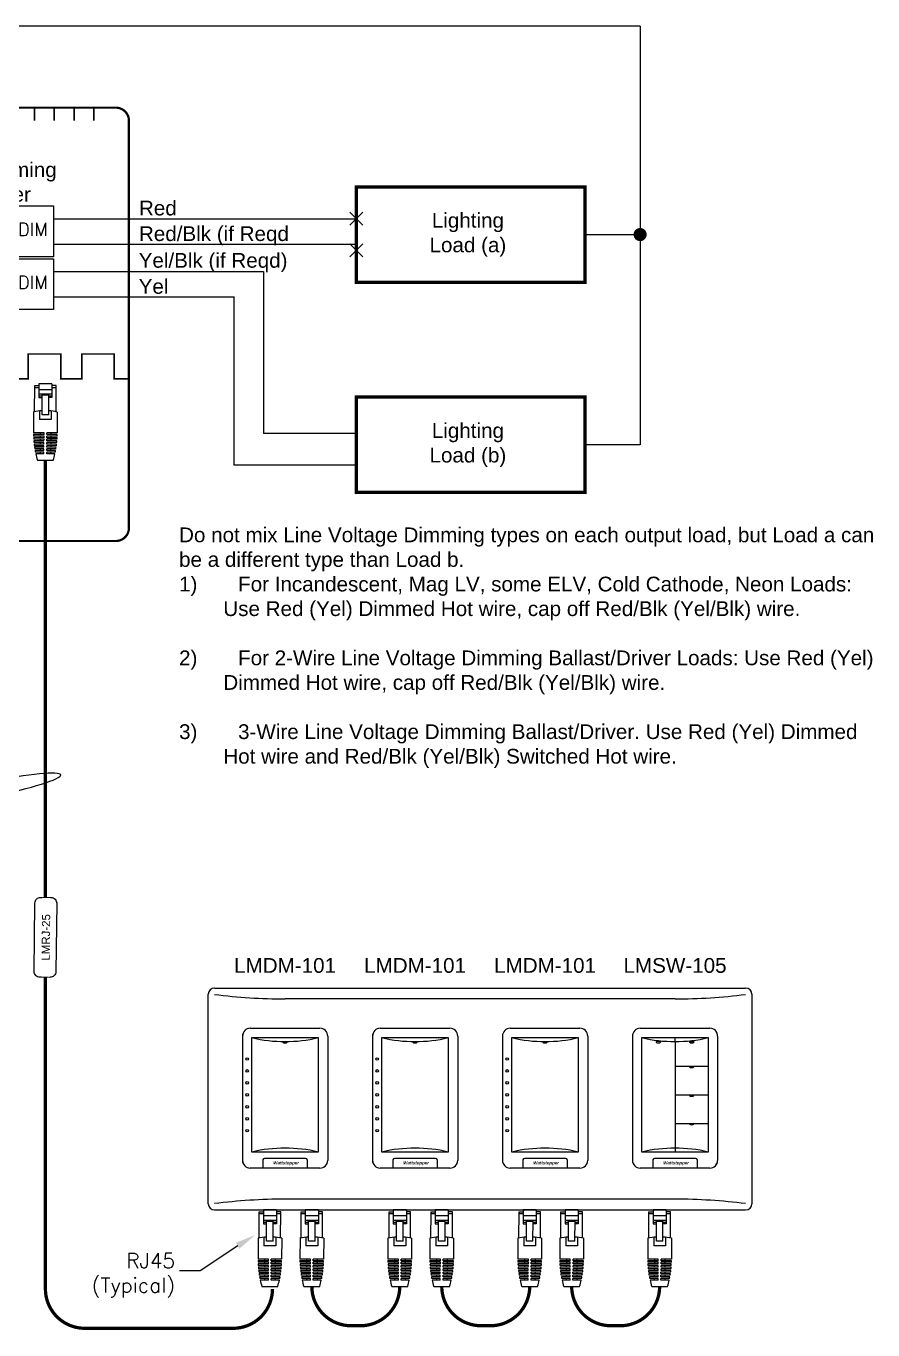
# Model space of a CAD drawing. Header units: inches. Extents: x 59 to 3361, y -1026 to 1732.
# Drawn here: x 596.8 to 726, y 515.5 to 714.3 of the extents above; entities that cross this region are included whole.
import ezdxf

# ---------------------------------------------------------------- set-up
doc = ezdxf.new("R2010")
doc.units = ezdxf.units.IN
doc.header["$MEASUREMENT"] = 0
doc.header["$PDMODE"] = 3
doc.layers.add('WS_DETAIL', color=7, linetype='Continuous')
doc.styles.add('ARIAL', font='arial.ttf')
doc.styles.add('ROMANS', font='ROMANS.shx', dxfattribs={"height": 0.0625})

# ---------------------------------------------------------------- blocks, each defined once
blk = doc.blocks.new('A$C28216DC1')
blk.add_lwpolyline([(22.84, 8.11), (17.13, 4.27), (13.98, 4.27)])
blk.add_solid([(23.11, 7.67), (22.56, 8.56), (25.52, 9.76)])
at = {"linetype": 'Continuous', "insert": (13.29, 3.59), "char_height": 2.25, "width": 37.309, "attachment_point": 6, "style": 'ROMANS'}
blk.add_mtext('\\pi29.81;RJ45\\P\\pi22.42;(Typical)', dxfattribs=at)
blk = doc.blocks.new('*U112')
for p, q in [((-1.64, 7.37), (-1.63, 11.37)), ((-1.63, 11.37), (-0.99, 11.37)), ((-1.63, 11.09), (-0.99, 11.09)), ((1, 11.65), (-0.99, 11.65)), ((-0.99, 11.65), (-0.99, 9.56)), ((-0.99, 10.79), (1, 10.79)), ((-0.99, 10.12), (1, 10.12)), ((-0.5, 6.9), (-0.49, 10.12)), ((0.5, 6.89), (0.51, 10.12)), ((1, 11.65), (1, 9.56)), ((1.65, 11.37), (1, 11.37)), ((1, 11.09), (1.65, 11.09)), ((1.64, 7.37), (1.65, 11.37)), ((-0.5, 9.76), (-0.99, 9.76)), ((-0.99, 9.56), (-0.5, 9.56)), ((0.51, 9.89), (-0.49, 9.89)), ((1, 9.56), (0.5, 9.56)), ((1, 9.76), (0.51, 9.76)), ((-1.8, 7.34), (-1.81, 4.17)), ((-0.9, 7.49), (-0.9, 6.2)), ((0.9, 6.2), (-0.9, 6.2)), ((0.5, 6.89), (-0.5, 6.9)), ((0.9, 7.49), (0.9, 6.2)), ((1.81, 7.33), (1.8, 4.16)), ((-0.21, 4.16), (-1.81, 4.17)), ((-0.81, 4.16), (-0.81, 3.92)), ((-0.21, 3.92), (-0.21, 4.16)), ((0.21, 3.92), (0.21, 4.16)), ((1.8, 4.16), (0.21, 4.16)), ((0.81, 4.16), (0.81, 3.92)), ((-0.21, 3.92), (-1.81, 3.92)), ((-0.21, 3.67), (-1.8, 3.67)), ((-0.21, 3.42), (-1.79, 3.43)), ((-0.21, 3.18), (-1.78, 3.18)), ((-0.22, 2.93), (-1.76, 2.93)), ((-0.22, 2.69), (-1.74, 2.69)), ((-0.22, 2.44), (-1.71, 2.44)), ((-0.22, 2.19), (-1.68, 2.19)), ((-0.81, 3.67), (-0.82, 3.43)), ((-0.82, 3.18), (-0.82, 2.93)), ((-0.82, 2.69), (-0.82, 2.44)), ((-0.82, 2.19), (-0.82, 1.95)), ((-0.22, 2.93), (-0.21, 3.18)), ((-0.22, 2.44), (-0.22, 2.69)), ((-0.22, 1.95), (-0.22, 2.19)), ((-0.21, 3.42), (-0.21, 3.67)), ((0.2, 1.95), (0.2, 2.19)), ((1.67, 2.19), (0.2, 2.19)), ((1.8, 3.91), (0.21, 3.92)), ((0.21, 3.42), (0.21, 3.67)), ((1.79, 3.67), (0.21, 3.67)), ((1.78, 3.42), (0.21, 3.42)), ((0.21, 2.93), (0.21, 3.18)), ((1.77, 3.18), (0.21, 3.18)), ((1.75, 2.93), (0.21, 2.93)), ((0.21, 2.44), (0.21, 2.68)), ((1.73, 2.68), (0.21, 2.68)), ((1.7, 2.44), (0.21, 2.44)), ((0.81, 3.67), (0.81, 3.42)), ((0.81, 3.18), (0.81, 2.93)), ((0.81, 2.68), (0.81, 2.44)), ((0.81, 2.19), (0.81, 1.94)), ((-0.22, 1.95), (-1.65, 1.95)), ((-0.22, 1.7), (-1.61, 1.7)), ((-0.22, 1.45), (-1.57, 1.45)), ((-0.22, 1.21), (-1.52, 1.21)), ((-0.22, 0.96), (-1.47, 0.96)), ((-1.21, 0), (1.21, 0)), ((-0.82, 1.7), (-0.82, 1.45)), ((-0.82, 1.21), (-0.82, 0.96)), ((-0.22, 1.45), (-0.22, 1.7)), ((-0.22, 0.96), (-0.22, 1.21)), ((1.64, 1.94), (0.2, 1.95)), ((0.2, 1.45), (0.2, 1.7)), ((1.6, 1.7), (0.2, 1.7)), ((1.55, 1.45), (0.2, 1.45)), ((0.2, 0.96), (0.2, 1.21)), ((1.51, 1.2), (0.2, 1.21)), ((1.45, 0.96), (0.2, 0.96)), ((0.8, 1.7), (0.8, 1.45)), ((0.8, 1.21), (0.8, 0.96))]:
    blk.add_line(p, q)
for centre, radius, start, end in [((-0.01, -0.65), 8.19, 93.4212, 102.6603), ((-0.01, -0.65), 8.19, 77.1781, 86.4172), ((13.26, 4.15), 15.07, 180.8562, 181.7934), ((13.26, 4.15), 15.07, 182.7312, 183.6696), ((13.26, 4.15), 15.07, 184.6091, 185.5499), ((13.26, 4.15), 15.07, 186.4922, 187.4363), ((-13.27, 4.18), 15.07, 352.4021, 353.3462), ((-13.27, 4.18), 15.07, 354.2885, 355.2293), ((-13.27, 4.18), 15.07, 356.1688, 357.1073), ((-13.27, 4.18), 15.07, 358.045, 358.9822), ((13.26, 4.15), 15.07, 188.3824, 189.3309), ((13.26, 4.15), 15.07, 190.282, 191.2359), ((13.26, 4.15), 15.07, 192.1931, 195.9571), ((-13.27, 4.18), 15.07, 343.8813, 347.6453), ((-13.27, 4.18), 15.07, 348.6025, 349.5565), ((-13.27, 4.18), 15.07, 350.5075, 351.456)]:
    blk.add_arc(centre, radius, start, end)
blk = doc.blocks.new('WallPlate4Gang')
for p, q in [((-39.66, 33.84), (-18.14, 33.84)), ((-19.83, 33.84), (21.52, 33.84)), ((0, 33.84), (41.35, 33.84)), ((-40.62, 0.96), (-40.62, 32.88)), ((30.59, 32.2), (-28.9, 32.2)), ((42.31, 32.88), (42.31, 0.96)), ((-35.39, 26.52), (-35.39, 7.57)), ((-34.21, 27.7), (-23.58, 27.7)), ((-22.4, 26.52), (-22.4, 7.57)), ((-15.56, 26.52), (-15.56, 7.57)), ((-14.38, 27.7), (-3.75, 27.7)), ((-2.57, 26.52), (-2.57, 7.57)), ((4.26, 26.52), (4.26, 7.57)), ((5.44, 27.7), (16.08, 27.7)), ((17.26, 26.52), (17.26, 7.57)), ((24.09, 26.52), (24.09, 7.57)), ((25.27, 27.7), (35.9, 27.7)), ((37.08, 26.52), (37.08, 7.57)), ((-23.58, 6.39), (-34.21, 6.39)), ((-3.75, 6.39), (-14.38, 6.39)), ((16.08, 6.39), (5.44, 6.39)), ((35.9, 6.39), (25.27, 6.39)), ((-39.66, 0), (-18.14, 0)), ((30.59, 1.64), (-28.9, 1.64)), ((-19.83, 0), (21.52, 0)), ((0, 0), (41.35, 0))]:
    blk.add_line(p, q)
for centre, radius, start, end in [((-39.66, 32.88), 0.96, 90, 180), ((41.35, 32.88), 0.96, 0, 90), ((-28.9, 117.54), 85.35, 262.7571, 270), ((30.59, 117.54), 85.35, 270, 277.2429), ((-34.21, 26.52), 1.18, 90, 180), ((-23.58, 26.52), 1.18, 0, 90), ((-14.38, 26.52), 1.18, 90, 180), ((-3.75, 26.52), 1.18, 0, 90), ((5.44, 26.52), 1.18, 90, 180), ((16.08, 26.52), 1.18, 0, 90), ((25.27, 26.52), 1.18, 90, 180), ((35.9, 26.52), 1.18, 0, 90), ((-34.21, 7.57), 1.18, 180, 270), ((-23.58, 7.57), 1.18, 270, 0), ((-14.38, 7.57), 1.18, 180, 270), ((-3.75, 7.57), 1.18, 270, 0), ((5.44, 7.57), 1.18, 180, 270), ((16.08, 7.57), 1.18, 270, 0), ((25.27, 7.57), 1.18, 180, 270), ((35.9, 7.57), 1.18, 270, 0), ((-39.66, 0.96), 0.96, 180, 270), ((-28.9, -83.7), 85.35, 90, 97.2429), ((30.59, -83.7), 85.35, 82.7571, 90), ((41.35, 0.96), 0.96, 270, 0)]:
    blk.add_arc(centre, radius, start, end)
blk = doc.blocks.new('*U114')
blk.add_blockref('WallPlate4Gang', (28.9, 0))
blk = doc.blocks.new('*U285')
for p, q in [((-6.5, 20.13), (-6.5, 1.18)), ((-5.32, 21.31), (5.32, 21.31)), ((-5.07, 2.44), (-5.07, 19.89)), ((-5.07, 19.89), (5.07, 19.89)), ((-5.07, 19.89), (5.07, 19.89)), ((5.07, 19.89), (5.07, 2.44)), ((6.5, 20.13), (6.5, 1.18)), ((-0.33, 19.29), (-0.33, 19.19)), ((0.33, 19.29), (0.33, 19.19)), ((5.07, 2.44), (-5.07, 2.44)), ((5.07, 2.44), (-5.07, 2.44)), ((5.32, 0), (-5.32, 0)), ((-3.38, 1.24), (-3.38, 0)), ((3.14, 1.48), (-3.14, 1.48)), ((3.38, 1.24), (3.38, 0))]:
    blk.add_line(p, q)
for centre in [(-5.78, 16.63), (-5.78, 14.81), (-5.78, 12.99), (-5.78, 11.16), (-5.78, 9.34), (-5.78, 7.52), (-5.78, 5.7)]:
    blk.add_circle(centre, 0.199)
for centre, radius, start, end in [((-5.32, 20.13), 1.18, 90, 180), ((0, 41.25), 21.96, 256.6482, 283.3518), ((5.32, 20.13), 1.18, 0, 90), ((0, 19.73), 0.639, 238.6629, 301.3371), ((0, -18.92), 21.96, 76.6482, 103.3518), ((-5.32, 1.18), 1.18, 180, 270), ((-3.14, 1.24), 0.239, 90, 180), ((3.14, 1.24), 0.239, 0, 90), ((5.32, 1.18), 1.18, 270, 0)]:
    blk.add_arc(centre, radius, start, end)
at = {"style": 'ARIAL'}
for s, insert, char_height, width, attachment_point in [('LMDM-101', (0, 32.02), 2.25, 40.9705, 2), ('{\\fArial|b1|i1|c0|p34;Wattstopper}', (-1.79, 1.04), 0.4798, 3.7953, 1)]:
    blk.add_mtext(s, dxfattribs=dict(at, insert=insert, char_height=char_height, width=width, attachment_point=attachment_point))
blk = doc.blocks.new('*U286')
for p, q in [((-6.5, 20.13), (-6.5, 1.18)), ((-5.32, 21.31), (5.32, 21.31)), ((-5.07, 2.44), (-5.07, 19.89)), ((-5.07, 19.89), (5.07, 19.89)), ((0, 19.29), (0, 19.89)), ((5.07, 19.89), (5.07, 2.44)), ((6.5, 20.13), (6.5, 1.18)), ((-2.87, 19.29), (-2.87, 19.19)), ((-2.2, 19.29), (-2.87, 19.29)), ((-2.2, 19.29), (-2.2, 19.19)), ((0, 19.29), (0, 3.04)), ((2.2, 19.29), (2.2, 19.19)), ((2.2, 19.29), (2.87, 19.29)), ((2.87, 19.29), (2.87, 19.19)), ((0, 15.52), (5.07, 15.52)), ((2.2, 15.52), (2.2, 15.42)), ((2.87, 15.52), (2.87, 15.42)), ((0, 11.16), (5.07, 11.16)), ((2.2, 11.16), (2.2, 11.06)), ((2.87, 11.16), (2.87, 11.06)), ((0, 6.8), (5.07, 6.8)), ((2.2, 6.8), (2.2, 6.7)), ((2.87, 6.8), (2.87, 6.7)), ((5.07, 2.44), (-5.07, 2.44)), ((0, 3.04), (0, 2.44)), ((5.32, 0), (-5.32, 0)), ((-3.38, 1.24), (-3.38, 0)), ((3.14, 1.48), (-3.14, 1.48)), ((3.38, 1.24), (3.38, 0))]:
    blk.add_line(p, q)
for centre, radius, start, end in [((-5.32, 20.13), 1.18, 90, 180), ((0, 41.25), 21.96, 256.6482, 283.3518), ((5.32, 20.13), 1.18, 0, 90), ((-2.54, 19.73), 0.639, 238.6629, 301.3371), ((2.54, 19.73), 0.639, 238.6629, 301.3371), ((2.54, 15.96), 0.639, 238.6629, 301.3371), ((2.54, 11.6), 0.639, 238.6629, 301.3371), ((2.54, 7.24), 0.639, 238.6629, 301.3371), ((0, -18.92), 21.96, 76.6482, 103.3518), ((-5.32, 1.18), 1.18, 180, 270), ((-3.14, 1.24), 0.239, 90, 180), ((3.14, 1.24), 0.239, 0, 90), ((5.32, 1.18), 1.18, 270, 0)]:
    blk.add_arc(centre, radius, start, end)
at = {"style": 'ARIAL'}
for s, insert, char_height, width, attachment_point in [('LMSW-105', (0, 32.02), 2.25, 40.9705, 2), ('{\\fArial|b1|i1|c0|p34;Wattstopper}', (-1.79, 1.04), 0.4798, 3.7953, 1)]:
    blk.add_mtext(s, dxfattribs=dict(at, insert=insert, char_height=char_height, width=width, attachment_point=attachment_point))
blk = doc.blocks.new('*U134')
at = {"layer": 'WS_DETAIL', "const_width": 0.5}
for points in [[(0, 132.37), (0, 6)], [(34.64, 6), (34.64, 6)], [(6, 0), (28.64, 0)]]:
    blk.add_lwpolyline(points, dxfattribs=at)
for points in [[(0, 6, 0.414214), (6, 0)], [(28.64, 0, 0.414214), (34.64, 6)]]:
    blk.add_lwpolyline(points, format="xyb", dxfattribs=at)
blk = doc.blocks.new('*U246')
blk.add_lwpolyline([(-1.72, -5.19), (-1.6, 5.23, -0.414214), (-0.72, 6.09), (0.85, 6.08, -0.414214), (1.72, 5.19), (1.6, -5.23, -0.414214), (0.72, -6.09), (-0.85, -6.08, -0.414214)], format="xyb", close=True)
at = {"insert": (0.08, 0), "char_height": 1.25, "attachment_point": 5, "rotation": 89.3498, "style": 'ARIAL', "bg_fill": 3, "box_fill_scale": 1, "bg_fill_color": 256, "bg_fill_transparency": 0}
blk.add_mtext_dynamic_manual_height_columns('LMRJ-25', width=12.0337, gutter_width=70, heights=[0], dxfattribs=at)
blk = doc.blocks.new('*U178')
for p, q in [((-17.89, 50.31), (-17.89, 44.1)), ((-17.89, 50.31), (-17.89, 44.1)), ((-12.94, 50.31), (-12.94, 44.1)), ((-12.94, 50.31), (-12.94, 44.1)), ((-26, 47.2), (-17.89, 47.2)), ((-12.94, 47.2), (13.17, 47.2)), ((-17.89, 42.25), (-17.89, 36.04)), ((-17.89, 42.25), (-17.89, 36.04)), ((-12.94, 42.25), (-12.94, 36.04)), ((-12.94, 42.25), (-12.94, 36.04)), ((-12.95, 39.14), (13.17, 39.14)), ((-26.64, 24.72), (-26.64, 19.51)), ((-22.27, 19.51), (-22.27, 24.72)), ((-20.61, 24.72), (-20.61, 19.51)), ((-16.25, 19.51), (-16.25, 24.72)), ((-14.58, 24.72), (-14.58, 19.51)), ((-10.22, 19.51), (-10.22, 24.72)), ((-8.56, 24.72), (-8.56, 19.51)), ((-4.19, 19.51), (-4.19, 24.72))]:
    blk.add_line(p, q)
for points, const_width in [([(-0.09, 66.07), (30.45, 66.07, -0.414214), (32.44, 64.07), (32.44, 2, -0.414214), (30.45, 0), (-30.45, 0, -0.414214), (-32.44, 2), (-32.44, 64.07, -0.414214), (-30.45, 66.07), (-0.09, 66.07)], 0.343), ([(-27.68, 24.72), (-27.68, 14.58, 0.414214), (-26.68, 13.58), (-4.15, 13.58, 0.414214), (-3.15, 14.58), (-3.15, 24.72)], 0.25)]:
    blk.add_lwpolyline(points, format="xyb", dxfattribs=dict(const_width=const_width))
at = {"const_width": 0.25}
for points in [[(-27.34, 64.06), (-27.34, 66.07)], [(-24.32, 64.06), (-24.32, 66.07)], [(-21.29, 64.06), (-21.29, 66.07)], [(-18.27, 64.06), (-18.27, 66.07)], [(-15.24, 64.06), (-15.24, 66.07)], [(-12.22, 64.06), (-12.22, 66.07)], [(-9.19, 64.06), (-9.19, 66.07)], [(-6.17, 64.06), (-6.17, 66.07)], [(-3.15, 64.06), (-3.15, 66.07)], [(-0.12, 64.06), (-0.12, 66.07)], [(2.9, 64.06), (2.9, 66.07)], [(5.93, 64.06), (5.93, 66.07)], [(8.95, 64.06), (8.95, 66.07)], [(11.98, 64.06), (11.98, 66.07)], [(15, 64.06), (15, 66.07)], [(18.03, 64.06), (18.03, 66.07)], [(21.05, 64.06), (21.05, 66.07)], [(24.07, 64.06), (24.07, 66.07)], [(27.1, 64.06), (27.1, 66.07)], [(32.44, 24.72), (30.2, 24.72), (30.2, 28.51), (25.24, 28.51), (25.24, 24.72), (22.03, 24.72), (22.03, 28.51), (17.07, 28.51), (17.07, 24.72), (13.86, 24.72), (13.86, 28.51), (8.9, 28.51), (8.9, 24.72), (5.69, 24.72), (5.69, 28.51), (0.73, 28.51), (0.73, 24.72), (-32.44, 24.72)]]:
    blk.add_lwpolyline(points, dxfattribs=at)
for points in [[(-20.43, 52.43), (-21.24, 52.51), (-21.99, 52.75), (-22.67, 53.13), (-23.27, 53.64), (-23.77, 54.26), (-24.14, 54.98), (-24.38, 55.78), (-24.46, 56.64), (-24.46, 56.64), (-24.38, 57.45), (-24.14, 58.2), (-23.77, 58.89), (-23.27, 59.49), (-22.67, 59.98), (-21.99, 60.36), (-21.24, 60.59), (-20.43, 60.68), (-20.43, 60.68), (-19.63, 60.59), (-18.87, 60.36), (-18.19, 59.98), (-17.59, 59.49), (-17.09, 58.89), (-16.72, 58.2), (-16.48, 57.45), (-16.4, 56.64), (-16.4, 56.64), (-16.48, 55.78), (-16.72, 54.98), (-17.09, 54.26), (-17.59, 53.64), (-18.19, 53.13), (-18.87, 52.75), (-19.63, 52.51), (-20.43, 52.43), (-20.43, 52.43), (-20.43, 52.43)], [(-17.89, 39.14), (-26, 39.14), (-26, 47.2)]]:
    blk.add_lwpolyline(points)
for points in [[(13.17, 51.08), (20.92, 51.08), (20.92, 43.33), (13.17, 43.33)], [(13.17, 43.02), (20.92, 43.02), (20.92, 35.27), (13.17, 35.27)], [(-25.12, 19.51), (-23.79, 19.51), (-23.79, 23.54), (-25.12, 23.54)], [(-19.09, 19.51), (-17.77, 19.51), (-17.77, 23.54), (-19.09, 23.54)], [(-13.06, 19.51), (-11.74, 19.51), (-11.74, 23.54), (-13.06, 23.54)], [(-7.04, 19.51), (-5.71, 19.51), (-5.71, 23.54), (-7.04, 23.54)]]:
    blk.add_lwpolyline(points, close=True)
at = {"const_width": 1}
blk.add_lwpolyline([(-26.5, 47.2, 1), (-25.5, 47.2, 1)], format="xyb", close=True, dxfattribs=at)
for centre in [(-24.45, 15.57), (-18.43, 15.57), (-12.4, 15.57), (-6.37, 15.57)]:
    blk.add_circle(centre, 0.819)
for centre in [(-24.45, 19.51), (-18.43, 19.51), (-12.4, 19.51), (-6.37, 19.51)]:
    blk.add_arc(centre, 2.18, 180, 0)
at = {"insert": (6.05, 61.48), "char_height": 2.25, "width": 40.9705, "attachment_point": 2, "style": 'ARIAL'}
blk.add_mtext('LMRC-222\\PLine Voltage Dimming\\PRoom Controller', dxfattribs=at)
at = {"linetype": 'Continuous', "char_height": 2, "width": 5.8059, "attachment_point": 5, "style": 'ROMANS'}
for insert in [(17.05, 47.2), (17.05, 39.14)]:
    blk.add_mtext('ɸDIM', dxfattribs=dict(at, insert=insert))

msp = doc.modelspace()

# ---------------------------------------------------------------- linework, layer by layer
for p, q in [((690.51, 714.33), (538.31, 714.33)), ((690.51, 714.33), (538.31, 714.33)), ((647.23, 689.81), (647.23, 675.27)), ((601.01, 684.96), (628.58, 684.96)), ((601.01, 684.96), (647.23, 684.96)), ((682.12, 682.54), (690.51, 682.54)), ((601.01, 681.09), (647.23, 681.09)), ((601.01, 676.9), (633.06, 676.9)), ((633.06, 676.9), (633.06, 652.22)), ((601.01, 673.03), (628.58, 673.03)), ((628.58, 647.38), (628.58, 673.03)), ((647.23, 652.22), (633.06, 652.22)), ((647.23, 647.38), (628.58, 647.38))]:
    msp.add_line(p, q)
msp.add_lwpolyline([(690.51, 714.33), (690.51, 650.49), (682.12, 650.49)])
at = {"linetype": 'Continuous', "const_width": 0.5}
for points in [[(647.23, 675.27), (682.12, 675.27), (682.12, 689.81), (647.23, 689.81)], [(682.12, 643.22), (682.12, 657.76), (647.23, 657.76), (647.23, 643.22)]]:
    msp.add_lwpolyline(points, close=True, dxfattribs=at)
at = {"const_width": 1}
msp.add_lwpolyline([(690.01, 682.54, 1), (691.01, 682.54, 1)], format="xyb", close=True, dxfattribs=at)
at = {"const_width": 0.5}
for points in [[(640.43, 522.17, 0.414214), (646.42, 516.17), (647.85, 516.17, 0.414214), (653.85, 522.17)], [(660.25, 522.17, 0.414214), (666.24, 516.17), (667.67, 516.17, 0.414214), (673.67, 522.17)], [(680.07, 522.17, 0.414214), (686.06, 516.17), (687.49, 516.17, 0.414214), (693.49, 522.17)]]:
    msp.add_lwpolyline(points, format="xyb", dxfattribs=at)
at = {"extrusion": (0, 0, -1)}
msp.add_ellipse((591.54, 598), major_axis=(10.6, 2.16), ratio=0.103781, dxfattribs=at)
for p in [(647.23, 684.96), (647.23, 680.12)]:
    msp.add_point(p)

# ---------------------------------------------------------------- block references
for name, p in [('*U178', (580.09, 635.82)), ('*U112', (599.79, 648.15)), ('*U134', (599.79, 515.78)), ('*U285', (636.35, 540.21)), ('*U285', (656.18, 540.21)), ('*U285', (676.01, 540.21)), ('*U286', (695.84, 540.21)), ('*U114', (636.35, 533.82)), ('*U112', (634.03, 522.17)), ('*U112', (640.43, 522.17)), ('*U112', (653.85, 522.17)), ('*U112', (660.25, 522.17)), ('*U112', (673.67, 522.17)), ('*U112', (680.07, 522.17)), ('*U112', (693.49, 522.17)), ('A$C28216DC1', (606.28, 520.25))]:
    msp.add_blockref(name, p)

# ---------------------------------------------------------------- texts
at = {"linetype": 'Continuous', "attachment_point": 4, "style": 'ARIAL'}
for s, insert, char_height, width in [('Red', (614.06, 686.57), 2.249, 5.8059), ('Red/Blk (if Reqd', (614.06, 682.34), 2.2491, 30.9008), ('Yel/Blk (if Reqd)', (614.02, 678.27), 2.2491, 23.825), ('Yel', (614.02, 674.62), 2.249, 4.3065)]:
    msp.add_mtext(s, dxfattribs=dict(at, insert=insert, char_height=char_height, width=width))
at = {"char_height": 2.25, "style": 'ARIAL'}
for s, insert, width, attachment_point in [('Lighting Load (a)', (664.24, 685.84), 12.1071, 2), ('Lighting Load (b)', (664.24, 653.79), 12.1071, 2), ('Do not mix Line Voltage Dimming types on each output load, but Load a can be a different type than Load b.\\P\\pi-6.75,l6.75;1)^IFor Incandescent, Mag LV, some ELV, Cold Cathode, Neon Loads: Use Red (Yel) Dimmed Hot wire, cap off Red/Blk (Yel/Blk) wire.\\P\\P2)^IFor 2-Wire Line Voltage Dimming Ballast/Driver Loads: Use Red (Yel) Dimmed Hot wire, cap off Red/Blk (Yel/Blk) wire.\\P\\P3)^I3-Wire Line Voltage Dimming Ballast/Driver. Use Red (Yel) Dimmed Hot wire and Red/Blk (Yel/Blk) Switched Hot wire.', (620.18, 637.88), 106.2696, 1)]:
    msp.add_mtext(s, dxfattribs=dict(at, insert=insert, width=width, attachment_point=attachment_point))

# ---------------------------------------------------------------- next in the draw order: block references
msp.add_blockref('*U246', (599.79, 575.39))

doc.saveas('drawing.dxf')
